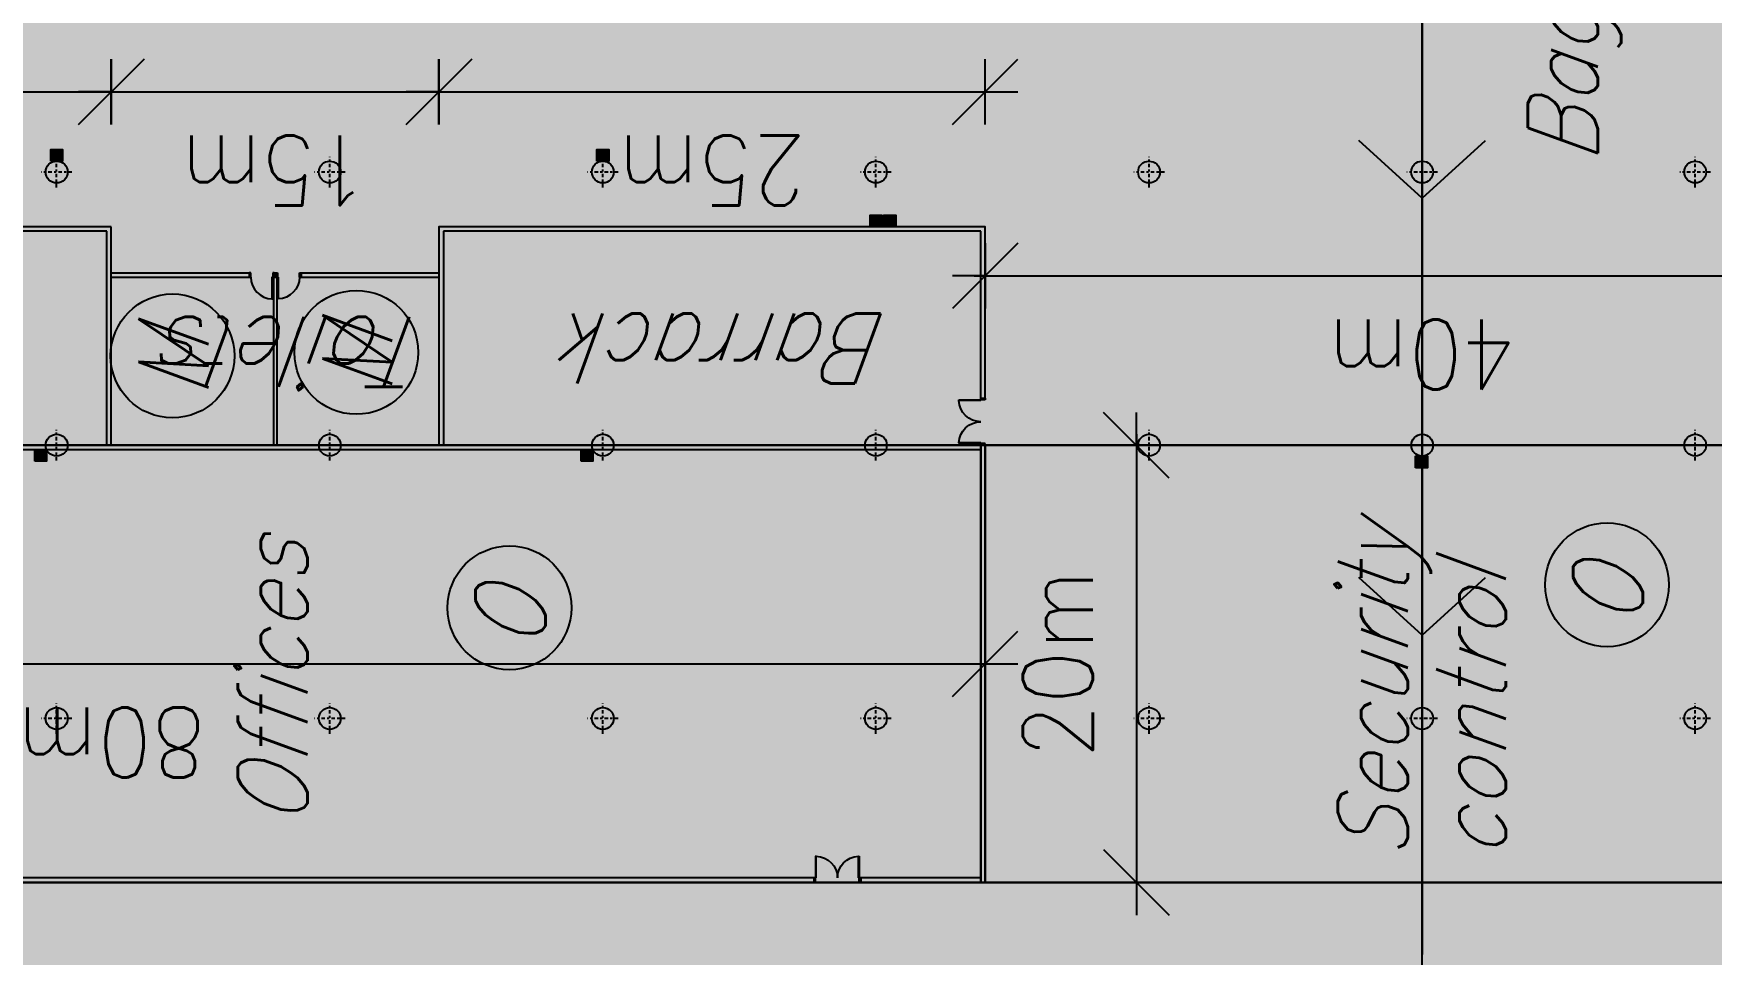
# Model space of a CAD drawing. Header units: millimetres. Extents: x -1 to 12300, y -1929 to 2470.
# Drawn here: x 6172.8 to 6249.6, y -1260 to -1217.9 of the extents above; entities that cross this region are included whole.
import ezdxf

# ---------------------------------------------------------------- set-up
doc = ezdxf.new("R2010")
doc.units = ezdxf.units.MM
doc.linetypes.add('DASHDOTBERNUZ', pattern=[0.8, 0.4, -0.2, 0, -0.2])
doc.linetypes.add('HIDDENBERNUZ', pattern=[0.3, 0.2, -0.1])
doc.layers.get('0').update_dxf_attribs({"color": 250})
for name, color, linetype in [('01A', 250, 'HIDDENBERNUZ'), ('01C', 250, 'Continuous'), ('01cotes', 200, 'Continuous'), ('01TXT', 250, 'Continuous'), ('01TXTINCENDIext', 7, 'Continuous'), ('01TXTINCENDIman', 7, 'Continuous'), ('01TXTmaterial', 31, 'Continuous'), ('05CPIL', 250, 'Continuous'), ('espais terminal', 9, 'Continuous'), ('fluxes', 9, 'Continuous')]:
    doc.layers.add(name, color=color, linetype=linetype)
doc.layers.add('_AUXILIAR', color=135, linetype='Continuous', plot=False)
doc.layers.add('TR-AUX-OFICINES', color=9, linetype='Continuous', plot=False)
doc.styles.add('_FERROS', font='romans.shx', dxfattribs={"width": 0.9})
doc.styles.add('_PEGATINES', font='romans.shx', dxfattribs={"width": 0.9, "oblique": 20})
doc.dimstyles.new('_100PS1500', dxfattribs={"dimtxt": 3.2, "dimasz": 3, "dimexe": 0.18, "dimexo": 0.0625, "dimgap": 2, "dimtad": 1, "dimrnd": 0.01, "dimzin": 12, "dimdsep": 46, "dimtxsty": '_FERROS', "dimblk": 'OBLIQUE', "dimcen": 0.09, "dimdle": 0.5, "dimse1": 1, "dimse2": 1, "dimclrt": 7, "dimadec": 0, "dimazin": 0, "dimtfac": 1, "dimtix": 1, "dimtmove": 2, "dimatfit": 3, "dimldrblk": 'OBLIQUE', "dimfxl": 1, "dimtvp": 0.882353, "dimtolj": 1, "dimtzin": 0, "dimarcsym": 0})

# ---------------------------------------------------------------- blocks, each defined once
blk = doc.blocks.new('Porta')
at = {"layer": '01C'}
for p, q in [((0, 1.075), (0, 1)), ((0.2, 1.075), (0, 1.075)), ((0, 1), (0.2, 1)), ((0.2, 1), (0.2, 1.075)), ((0, 0.033), (-1, 0.033)), ((-1, 0.033), (-1, 0)), ((-1, 0), (0, 0)), ((0, 0), (0, 0.033)), ((0, 0), (0, -0.075)), ((0.2, 0), (0, 0)), ((0.2, -0.075), (0.2, 0)), ((0, -0.075), (0.2, -0.075))]:
    blk.add_line(p, q, dxfattribs=at)
blk.add_arc((0, -0.001), 1.001, 90.02186, 178.08082, dxfattribs=at)
blk = doc.blocks.new('portadoble')
at = {"layer": '01C'}
for p, q in [((0, -0.2), (0, 0)), ((0, 0), (0.075, 0)), ((0.075, 0), (0.075, -0.2)), ((2.075, 0), (2.075, -0.2)), ((2.15, 0), (2.075, 0)), ((2.15, -0.2), (2.15, 0)), ((0.075, -0.2), (0, -0.2)), ((0.075, -1.2), (0.075, -0.2)), ((0.075, -0.2), (0.108, -0.2)), ((0.108, -0.2), (0.108, -1.2)), ((2.042, -0.2), (2.042, -1.2)), ((2.075, -0.2), (2.042, -0.2)), ((2.075, -1.2), (2.075, -0.2)), ((2.075, -0.2), (2.15, -0.2)), ((0.108, -1.2), (0.075, -1.2)), ((2.042, -1.2), (2.075, -1.2))]:
    blk.add_line(p, q, dxfattribs=at)
for centre, start, end in [((0.074, -0.2), 271.91919, 359.97816), ((2.076, -0.2), 180.02186, 268.08082)]:
    blk.add_arc(centre, 1.001, start, end, dxfattribs=at)
blk = doc.blocks.new('_PIL0')
at = {"color": 3, "linetype": 'DASHDOTBERNUZ', "ltscale": 0.4}
for p, q in [((0.7, 0), (-0.7, 0)), ((0, -0.7), (0, 0.7))]:
    blk.add_line(p, q, dxfattribs=at)
blk.add_circle((0, 0), 0.5)
blk = doc.blocks.new('_Oblique')
for p, q in [((0, -0.5), (0, 0.5)), ((0, 0), (0.5, 0))]:
    blk.add_line(p, q)
at = {"layer": '01C', "color": 7, "linetype": 'ByBlock', "lineweight": -2}
blk.add_line((-0.5, -0.5), (0.5, 0.5), dxfattribs=at)
blk = doc.blocks.new('*D212')
at = {"layer": '01cotes', "color": 0, "lineweight": -2, "transparency": 16777216}
blk.add_line((6223.312, -1236.231), (6223.312, -1257.231), dxfattribs=at)
at = {"layer": 'DEFPOINTS', "color": 0, "transparency": 16777216}
for p in [(6223.312, -1236.731), (6223.312, -1256.731), (6223.312, -1256.731)]:
    blk.add_point(p, dxfattribs=at)
at = {"layer": '01cotes', "color": 0, "lineweight": -2, "transparency": 16777216, "xscale": 3, "yscale": 3, "zscale": 3}
for p, rotation in [((6223.312, -1236.731), 90), ((6223.312, -1256.731), 270)]:
    blk.add_blockref('_Oblique', p, dxfattribs=dict(at, rotation=rotation))
at = {"layer": '01cotes', "color": 7, "transparency": 16777216, "insert": (6219.712, -1246.731), "char_height": 3.2, "attachment_point": 5, "rotation": 90, "style": '_FERROS'}
blk.add_mtext('\\A1;20m', dxfattribs=at)
blk = doc.blocks.new('*D215')
at = {"layer": '01cotes', "color": 0, "lineweight": -2, "transparency": 16777216}
blk.add_line((6215.89, -1228.982), (6256.89, -1228.982), dxfattribs=at)
at = {"layer": 'DEFPOINTS', "color": 0, "transparency": 16777216}
for p in [(6216.39, -1228.982), (6256.39, -1228.982), (6256.39, -1228.982)]:
    blk.add_point(p, dxfattribs=at)
at = {"layer": '01cotes', "color": 0, "lineweight": -2, "transparency": 16777216, "xscale": 3, "yscale": 3, "zscale": 3, "rotation": 180}
blk.add_blockref('_Oblique', (6216.39, -1228.982), dxfattribs=at)
at = {"layer": '01cotes', "color": 0, "lineweight": -2, "transparency": 16777216, "xscale": 3, "yscale": 3, "zscale": 3}
blk.add_blockref('_Oblique', (6256.39, -1228.982), dxfattribs=at)
at = {"layer": '01cotes', "color": 7, "transparency": 16777216, "insert": (6236.39, -1232.582), "char_height": 3.2, "attachment_point": 5, "rotation": 180, "style": '_FERROS'}
blk.add_mtext('\\A1;40m', dxfattribs=at)
blk = doc.blocks.new('*D216')
at = {"layer": '01cotes', "color": 0, "lineweight": -2, "transparency": 16777216}
blk.add_line((6190.89, -1220.559), (6216.89, -1220.559), dxfattribs=at)
at = {"layer": 'DEFPOINTS', "color": 0, "transparency": 16777216}
for p in [(6191.39, -1220.559), (6216.39, -1220.559), (6216.39, -1220.559)]:
    blk.add_point(p, dxfattribs=at)
at = {"layer": '01cotes', "color": 0, "lineweight": -2, "transparency": 16777216, "xscale": 3, "yscale": 3, "zscale": 3, "rotation": 180}
blk.add_blockref('_Oblique', (6191.39, -1220.559), dxfattribs=at)
at = {"layer": '01cotes', "color": 0, "lineweight": -2, "transparency": 16777216, "xscale": 3, "yscale": 3, "zscale": 3}
blk.add_blockref('_Oblique', (6216.39, -1220.559), dxfattribs=at)
at = {"layer": '01cotes', "color": 7, "transparency": 16777216, "insert": (6203.89, -1224.159), "char_height": 3.2, "attachment_point": 5, "rotation": 180, "style": '_FERROS'}
blk.add_mtext('\\A1;25m', dxfattribs=at)
blk = doc.blocks.new('*D217')
at = {"layer": '01cotes', "color": 0, "lineweight": -2, "transparency": 16777216}
blk.add_line((6175.89, -1220.559), (6191.89, -1220.559), dxfattribs=at)
at = {"layer": 'DEFPOINTS', "color": 0, "transparency": 16777216}
for p in [(6176.39, -1220.559), (6191.39, -1220.559), (6191.39, -1220.559)]:
    blk.add_point(p, dxfattribs=at)
at = {"layer": '01cotes', "color": 0, "lineweight": -2, "transparency": 16777216, "xscale": 3, "yscale": 3, "zscale": 3, "rotation": 180}
blk.add_blockref('_Oblique', (6176.39, -1220.559), dxfattribs=at)
at = {"layer": '01cotes', "color": 0, "lineweight": -2, "transparency": 16777216, "xscale": 3, "yscale": 3, "zscale": 3}
blk.add_blockref('_Oblique', (6191.39, -1220.559), dxfattribs=at)
at = {"layer": '01cotes', "color": 7, "transparency": 16777216, "insert": (6183.89, -1224.159), "char_height": 3.2, "attachment_point": 5, "rotation": 180, "style": '_FERROS'}
blk.add_mtext('\\A1;15m', dxfattribs=at)
blk = doc.blocks.new('*D218')
at = {"layer": '01cotes', "color": 0, "lineweight": -2, "transparency": 16777216}
blk.add_line((6135.89, -1220.559), (6176.89, -1220.559), dxfattribs=at)
at = {"layer": 'DEFPOINTS', "color": 0, "transparency": 16777216}
for p in [(6136.39, -1220.559), (6176.39, -1220.559), (6176.39, -1220.559)]:
    blk.add_point(p, dxfattribs=at)
at = {"layer": '01cotes', "color": 0, "lineweight": -2, "transparency": 16777216, "xscale": 3, "yscale": 3, "zscale": 3, "rotation": 180}
blk.add_blockref('_Oblique', (6136.39, -1220.559), dxfattribs=at)
at = {"layer": '01cotes', "color": 0, "lineweight": -2, "transparency": 16777216, "xscale": 3, "yscale": 3, "zscale": 3}
blk.add_blockref('_Oblique', (6176.39, -1220.559), dxfattribs=at)
at = {"layer": '01cotes', "color": 7, "transparency": 16777216, "insert": (6156.39, -1224.159), "char_height": 3.2, "attachment_point": 5, "rotation": 180, "style": '_FERROS'}
blk.add_mtext('\\A1;40m', dxfattribs=at)
blk = doc.blocks.new('*D219')
at = {"layer": '01cotes', "color": 0, "lineweight": -2, "transparency": 16777216}
blk.add_line((6135.89, -1246.731), (6216.89, -1246.731), dxfattribs=at)
at = {"layer": 'DEFPOINTS', "color": 0, "transparency": 16777216}
for p in [(6136.39, -1246.731), (6216.39, -1246.731), (6216.39, -1246.731)]:
    blk.add_point(p, dxfattribs=at)
at = {"layer": '01cotes', "color": 0, "lineweight": -2, "transparency": 16777216, "xscale": 3, "yscale": 3, "zscale": 3, "rotation": 180}
blk.add_blockref('_Oblique', (6136.39, -1246.731), dxfattribs=at)
at = {"layer": '01cotes', "color": 0, "lineweight": -2, "transparency": 16777216, "xscale": 3, "yscale": 3, "zscale": 3}
blk.add_blockref('_Oblique', (6216.39, -1246.731), dxfattribs=at)
at = {"layer": '01cotes', "color": 7, "transparency": 16777216, "insert": (6176.39, -1250.331), "char_height": 3.2, "attachment_point": 5, "rotation": 180, "style": '_FERROS'}
blk.add_mtext('\\A1;80m', dxfattribs=at)
blk = doc.blocks.new('A$C39DC0D00')
at = {"layer": '01TXTINCENDIext'}
h = blk.add_hatch(color=7, dxfattribs=at)
h.dxf.hatch_style = 1
h.paths.add_polyline_path([(0.527, 0.537), (0, 0.537), (0, 0), (0.527, 0)])
h.paths.add_polyline_path([(0.51, 0.505), (0.51, 0.031, -0.414214), (0.496, 0.017), (0.031, 0.017, -0.414214), (0.017, 0.031), (0.017, 0.505, -0.414214), (0.031, 0.52), (0.496, 0.52, -0.414214)], flags=16)
h.paths.add_polyline_path([(0.355, 0.446), (0.339, 0.444), (0.335, 0.447), (0.331, 0.45), (0.324, 0.449), (0.316, 0.446), (0.311, 0.449), (0.31, 0.452), (0.292, 0.454), (0.275, 0.453), (0.271, 0.452), (0.271, 0.447), (0.268, 0.446), (0.268, 0.442), (0.275, 0.439), (0.277, 0.428), (0.284, 0.418, -0.120407), (0.329, 0.397, -0.22624), (0.334, 0.387), (0.334, 0.051, -0.414214), (0.32, 0.037), (0.207, 0.037, -0.414214), (0.192, 0.051), (0.192, 0.079), (0.169, 0.079), (0.166, 0.082), (0.166, 0.1), (0.172, 0.103), (0.172, 0.112), (0.17, 0.115), (0.17, 0.136), (0.172, 0.137), (0.172, 0.143), (0.167, 0.169), (0.16, 0.187), (0.141, 0.237), (0.128, 0.271), (0.121, 0.29), (0.116, 0.312), (0.112, 0.331), (0.112, 0.352), (0.115, 0.376), (0.118, 0.387), (0.126, 0.402), (0.137, 0.417), (0.148, 0.426), (0.163, 0.435), (0.178, 0.443), (0.197, 0.45), (0.218, 0.456), (0.236, 0.457), (0.248, 0.457), (0.248, 0.464), (0.277, 0.482), (0.308, 0.493), (0.331, 0.499), (0.333, 0.493), (0.324, 0.491), (0.286, 0.472), (0.283, 0.465), (0.293, 0.465), (0.311, 0.463), (0.328, 0.46), (0.348, 0.454), (0.353, 0.449)], flags=0)
h.paths.add_polyline_path([(0.252, 0.444), (0.252, 0.442), (0.249, 0.442), (0.246, 0.439), (0.246, 0.428), (0.238, 0.418, 0.110621), (0.197, 0.397, 0.22624), (0.192, 0.387), (0.192, 0.099), (0.188, 0.099), (0.185, 0.105), (0.185, 0.113), (0.187, 0.115), (0.187, 0.136), (0.185, 0.137), (0.184, 0.153), (0.181, 0.172), (0.172, 0.196), (0.16, 0.226), (0.144, 0.266), (0.131, 0.302), (0.125, 0.328), (0.125, 0.353), (0.127, 0.37), (0.133, 0.388), (0.144, 0.406), (0.162, 0.421), (0.182, 0.432), (0.205, 0.441), (0.219, 0.444)], flags=0)
h = blk.add_hatch(color=10, dxfattribs=at)
h.paths.add_polyline_path([(0.51, 0.505, 0.414214), (0.496, 0.52), (0.031, 0.52, 0.414214), (0.017, 0.505), (0.017, 0.031, 0.414214), (0.031, 0.017), (0.496, 0.017, 0.414214), (0.51, 0.031)])
h.paths.add_polyline_path([(0.116, 0.312), (0.112, 0.331), (0.112, 0.352), (0.115, 0.376), (0.118, 0.387), (0.126, 0.402), (0.137, 0.417), (0.148, 0.426), (0.163, 0.435), (0.178, 0.443), (0.197, 0.45), (0.218, 0.456), (0.236, 0.457), (0.248, 0.457), (0.248, 0.464), (0.277, 0.482), (0.308, 0.493), (0.331, 0.499), (0.333, 0.493), (0.324, 0.491), (0.286, 0.472), (0.283, 0.465), (0.293, 0.465), (0.311, 0.463), (0.328, 0.46), (0.348, 0.454), (0.353, 0.449), (0.355, 0.446), (0.339, 0.444), (0.335, 0.447), (0.331, 0.45), (0.324, 0.449), (0.316, 0.446), (0.311, 0.449), (0.31, 0.452), (0.292, 0.454), (0.275, 0.453), (0.271, 0.452), (0.271, 0.447), (0.268, 0.446), (0.268, 0.442), (0.275, 0.439), (0.277, 0.428), (0.284, 0.418, -0.120407), (0.329, 0.397, -0.22624), (0.334, 0.387), (0.334, 0.051, -0.414214), (0.32, 0.037), (0.207, 0.037, -0.414214), (0.192, 0.051), (0.192, 0.079), (0.169, 0.079), (0.166, 0.082), (0.166, 0.1), (0.172, 0.103), (0.172, 0.112), (0.17, 0.115), (0.17, 0.136), (0.172, 0.137), (0.172, 0.143), (0.167, 0.169), (0.16, 0.187), (0.141, 0.237), (0.128, 0.271), (0.121, 0.29)], flags=16)
h.paths.add_polyline_path([(0.125, 0.328), (0.125, 0.353), (0.127, 0.37), (0.133, 0.388), (0.144, 0.406), (0.162, 0.421), (0.182, 0.432), (0.205, 0.441), (0.219, 0.444), (0.252, 0.444), (0.252, 0.442), (0.249, 0.442), (0.246, 0.439), (0.246, 0.428), (0.238, 0.418, 0.110621), (0.197, 0.397, 0.22624), (0.192, 0.387), (0.192, 0.099), (0.188, 0.099), (0.185, 0.105), (0.185, 0.113), (0.187, 0.115), (0.187, 0.136), (0.185, 0.137), (0.184, 0.153), (0.181, 0.172), (0.172, 0.196), (0.16, 0.226), (0.144, 0.266), (0.131, 0.302)], flags=0)
h.paths.add_polyline_path([(0.192, 0.387, -0.22624), (0.197, 0.397, -0.110621), (0.238, 0.418), (0.246, 0.428), (0.246, 0.439), (0.249, 0.442), (0.252, 0.442), (0.252, 0.444), (0.219, 0.444), (0.205, 0.441), (0.182, 0.432), (0.162, 0.421), (0.144, 0.406), (0.133, 0.388), (0.127, 0.37), (0.125, 0.353), (0.125, 0.328), (0.131, 0.302), (0.144, 0.266), (0.16, 0.226), (0.172, 0.196), (0.181, 0.172), (0.184, 0.153), (0.185, 0.137), (0.187, 0.136), (0.187, 0.115), (0.185, 0.113), (0.185, 0.105), (0.188, 0.099), (0.192, 0.099)], flags=0)
h = blk.add_hatch(color=255, dxfattribs=at)
h.paths.add_polyline_path([(0.334, 0.387, 0.22624), (0.329, 0.397, 0.120407), (0.284, 0.418), (0.277, 0.428), (0.275, 0.439), (0.268, 0.442), (0.268, 0.446), (0.271, 0.447), (0.271, 0.452), (0.275, 0.453), (0.292, 0.454), (0.31, 0.452), (0.311, 0.449), (0.316, 0.446), (0.324, 0.449), (0.331, 0.45), (0.335, 0.447), (0.339, 0.444), (0.355, 0.446), (0.353, 0.449), (0.348, 0.454), (0.328, 0.46), (0.311, 0.463), (0.293, 0.465), (0.283, 0.465), (0.286, 0.472), (0.324, 0.491), (0.333, 0.493), (0.331, 0.499), (0.308, 0.493), (0.277, 0.482), (0.248, 0.464), (0.248, 0.457), (0.236, 0.457), (0.218, 0.456), (0.197, 0.45), (0.178, 0.443), (0.163, 0.435), (0.148, 0.426), (0.137, 0.417), (0.126, 0.402), (0.118, 0.387), (0.115, 0.376), (0.112, 0.352), (0.112, 0.331), (0.116, 0.312), (0.121, 0.29), (0.128, 0.271), (0.141, 0.237), (0.16, 0.187), (0.167, 0.169), (0.172, 0.143), (0.172, 0.137), (0.17, 0.136), (0.17, 0.115), (0.172, 0.112), (0.172, 0.103), (0.166, 0.1), (0.166, 0.082), (0.169, 0.079), (0.192, 0.079), (0.192, 0.051, 0.414214), (0.207, 0.037), (0.32, 0.037, 0.414214), (0.334, 0.051)])
h.paths.add_polyline_path([(0.192, 0.099), (0.188, 0.099), (0.185, 0.105), (0.185, 0.113), (0.187, 0.115), (0.187, 0.136), (0.185, 0.137), (0.184, 0.153), (0.181, 0.172), (0.172, 0.196), (0.16, 0.226), (0.144, 0.266), (0.131, 0.302), (0.125, 0.328), (0.125, 0.353), (0.127, 0.37), (0.133, 0.388), (0.144, 0.406), (0.162, 0.421), (0.182, 0.432), (0.205, 0.441), (0.219, 0.444), (0.252, 0.444), (0.252, 0.442), (0.249, 0.442), (0.246, 0.439), (0.246, 0.428), (0.238, 0.418, 0.110621), (0.197, 0.397, 0.22624), (0.192, 0.387)], flags=16)
blk.add_hatch(color=10, dxfattribs=at).paths.add_polyline_path([(0.192, 0.387, -0.22624), (0.197, 0.397, -0.110621), (0.238, 0.418), (0.246, 0.428), (0.246, 0.439), (0.249, 0.442), (0.252, 0.442), (0.252, 0.444), (0.219, 0.444), (0.205, 0.441), (0.182, 0.432), (0.162, 0.421), (0.144, 0.406), (0.133, 0.388), (0.127, 0.37), (0.125, 0.353), (0.125, 0.328), (0.131, 0.302), (0.144, 0.266), (0.16, 0.226), (0.172, 0.196), (0.181, 0.172), (0.184, 0.153), (0.185, 0.137), (0.187, 0.136), (0.187, 0.115), (0.185, 0.113), (0.185, 0.105), (0.188, 0.099), (0.192, 0.099)])
at = {"layer": '01TXTINCENDIext', "color": 255}
for p, q in [((0.017, 0.031), (0.017, 0.505)), ((0.031, 0.52), (0.496, 0.52)), ((0.496, 0.017), (0.031, 0.017)), ((0.51, 0.505), (0.51, 0.031))]:
    blk.add_line(p, q, dxfattribs=at)
at = {"layer": '01TXTINCENDIext', "color": 7}
blk.add_lwpolyline([(0, 0.537), (0.527, 0.537), (0.527, 0), (0, 0)], close=True, dxfattribs=at)
at = {"layer": '01TXTINCENDIext', "color": 255}
for points in [[(0.284, 0.418), (0.277, 0.428), (0.275, 0.439), (0.268, 0.442), (0.268, 0.446), (0.271, 0.447), (0.271, 0.452), (0.275, 0.453), (0.292, 0.454), (0.31, 0.452), (0.311, 0.449), (0.316, 0.446), (0.324, 0.449), (0.331, 0.45), (0.335, 0.447), (0.339, 0.444), (0.355, 0.446), (0.353, 0.449), (0.348, 0.454), (0.328, 0.46), (0.311, 0.463), (0.293, 0.465), (0.283, 0.465), (0.286, 0.472), (0.324, 0.491), (0.333, 0.493), (0.331, 0.499), (0.308, 0.493), (0.277, 0.482), (0.248, 0.464), (0.248, 0.457), (0.236, 0.457), (0.218, 0.456), (0.197, 0.45), (0.178, 0.443), (0.163, 0.435), (0.148, 0.426), (0.137, 0.417), (0.126, 0.402), (0.118, 0.387), (0.115, 0.376), (0.112, 0.352), (0.112, 0.331), (0.116, 0.312), (0.121, 0.29), (0.128, 0.271), (0.141, 0.237), (0.16, 0.187), (0.167, 0.169), (0.172, 0.143), (0.172, 0.137), (0.17, 0.136), (0.17, 0.115), (0.172, 0.112), (0.172, 0.103), (0.166, 0.1), (0.166, 0.082), (0.169, 0.079), (0.192, 0.079)], [(0.192, 0.099), (0.188, 0.099), (0.185, 0.105), (0.185, 0.113), (0.187, 0.115), (0.187, 0.136), (0.185, 0.137), (0.184, 0.153), (0.181, 0.172), (0.172, 0.196), (0.16, 0.226), (0.144, 0.266), (0.131, 0.302), (0.125, 0.328), (0.125, 0.353), (0.127, 0.37), (0.133, 0.388), (0.144, 0.406), (0.162, 0.421), (0.182, 0.432), (0.205, 0.441), (0.219, 0.444), (0.252, 0.444), (0.252, 0.442), (0.249, 0.442), (0.246, 0.439), (0.246, 0.428), (0.238, 0.418)], [(0.192, 0.387), (0.192, 0.099)]]:
    blk.add_lwpolyline(points, dxfattribs=at)
blk.add_lwpolyline([(0.192, 0.079), (0.192, 0.051, 0.414214), (0.207, 0.037), (0.32, 0.037, 0.414214), (0.334, 0.051), (0.334, 0.387)], format="xyb", dxfattribs=at)
for centre, radius, start, end in [((0.031, 0.505), 0.0144, 90, 180), ((0.031, 0.031), 0.0144, 180, 270), ((0.205, 0.387), 0.0128, 129.00802, 180), ((0.263, 0.315), 0.105, 103.75823, 129.00802), ((0.263, 0.315), 0.105, 50.99198, 78.4551), ((0.321, 0.387), 0.0128, 0, 50.99198), ((0.496, 0.505), 0.0144, 0, 90), ((0.496, 0.031), 0.0144, 270, 0)]:
    blk.add_arc(centre, radius, start, end, dxfattribs=at)
blk = doc.blocks.new('MANGERA')
at = {"layer": '01TXTINCENDIext'}
h = blk.add_hatch(color=7, dxfattribs=at)
h.dxf.hatch_style = 1
h.paths.add_polyline_path([(0.527, 0.537), (0, 0.537), (0, 0), (0.527, 0)])
h.paths.add_polyline_path([(0.031, 0.52), (0.496, 0.52, -0.414214), (0.51, 0.505), (0.51, 0.031, -0.414214), (0.496, 0.017), (0.031, 0.017, -0.414214), (0.017, 0.031), (0.017, 0.505, -0.414214)], flags=16)
h.paths.add_polyline_path([(0.101, 0.49), (0.105, 0.49), (0.105, 0.204), (0.101, 0.204)], flags=0)
h.paths.add_polyline_path([(0.147, 0.477), (0.147, 0.179, -1), (0.119, 0.179), (0.119, 0.477, -1)], flags=0)
h.paths.add_polyline_path([(0.186, 0.477), (0.186, 0.203, -1), (0.158, 0.203), (0.158, 0.477, -1)], flags=0)
h.paths.add_polyline_path([(0.224, 0.477), (0.224, 0.203, -1), (0.196, 0.203), (0.196, 0.477, -1)], flags=0)
h.paths.add_polyline_path([(0.262, 0.477), (0.262, 0.203, -1), (0.234, 0.203), (0.234, 0.477, -1)], flags=0)
h.paths.add_polyline_path([(0.3, 0.477), (0.3, 0.203, -1), (0.272, 0.203), (0.272, 0.477, -1)], flags=0)
h.paths.add_polyline_path([(0.311, 0.49), (0.315, 0.49), (0.315, 0.352), (0.367, 0.352, -25.210419), (0.367, 0.345), (0.315, 0.345), (0.315, 0.204), (0.311, 0.204)], flags=0)
h.paths.add_polyline_path([(0.114, 0.157), (0.152, 0.157), (0.152, 0.148), (0.114, 0.148)], flags=0)
h.paths.add_polyline_path([(0.403, 0.381), (0.403, 0.352), (0.373, 0.352, -0.36031)], flags=0)
h.paths.add_polyline_path([(0.118, 0.147), (0.148, 0.147), (0.148, 0.118), (0.118, 0.118)], flags=0)
h.paths.add_polyline_path([(0.373, 0.345), (0.403, 0.345), (0.403, 0.316, -0.36031)], flags=0)
h.paths.add_polyline_path([(0.409, 0.381, -0.36031), (0.438, 0.352), (0.409, 0.352)], flags=0)
h.paths.add_polyline_path([(0.113, 0.115), (0.153, 0.115), (0.153, 0.106), (0.113, 0.106)], flags=0)
h.paths.add_polyline_path([(0.409, 0.345), (0.438, 0.345, -0.36031), (0.409, 0.316)], flags=0)
h.paths.add_polyline_path([(0.118, 0.101), (0.148, 0.101), (0.143, 0.066), (0.125, 0.066)], flags=0)
h.paths.add_polyline_path([(0.127, 0.063), (0.139, 0.063), (0.139, 0.053), (0.127, 0.053)], flags=0)
h = blk.add_hatch(color=10, dxfattribs=at)
h.paths.add_polyline_path([(0.031, 0.52, 0.414214), (0.017, 0.505), (0.017, 0.031, 0.414214), (0.031, 0.017), (0.496, 0.017, 0.414214), (0.51, 0.031), (0.51, 0.505, 0.414214), (0.496, 0.52)])
h.paths.add_polyline_path([(0.367, 0.345), (0.315, 0.345), (0.315, 0.204), (0.311, 0.204), (0.311, 0.49), (0.315, 0.49), (0.315, 0.352), (0.367, 0.352, -25.210419)], flags=16)
h.paths.add_polyline_path([(0.409, 0.381, -0.36031), (0.438, 0.352), (0.409, 0.352)], flags=0)
h.paths.add_polyline_path([(0.403, 0.381), (0.403, 0.352), (0.373, 0.352, -0.36031)], flags=0)
h.paths.add_polyline_path([(0.438, 0.345, -0.36031), (0.409, 0.316), (0.409, 0.345)], flags=0)
h.paths.add_polyline_path([(0.403, 0.345), (0.403, 0.316, -0.36031), (0.373, 0.345)], flags=0)
h.paths.add_polyline_path([(0.3, 0.203, -1), (0.272, 0.203), (0.272, 0.477, -1), (0.3, 0.477)], flags=16)
h.paths.add_polyline_path([(0.262, 0.203, -1), (0.234, 0.203), (0.234, 0.477, -1), (0.262, 0.477)], flags=16)
h.paths.add_polyline_path([(0.224, 0.203, -1), (0.196, 0.203), (0.196, 0.477, -1), (0.224, 0.477)], flags=16)
h.paths.add_polyline_path([(0.186, 0.203, -1), (0.158, 0.203), (0.158, 0.477, -1), (0.186, 0.477)], flags=16)
h.paths.add_polyline_path([(0.147, 0.179, -1), (0.119, 0.179), (0.119, 0.477, -1), (0.147, 0.477)], flags=16)
h.paths.add_polyline_path([(0.105, 0.204), (0.101, 0.204), (0.101, 0.49), (0.105, 0.49)], flags=16)
h.paths.add_polyline_path([(0.152, 0.157), (0.152, 0.148), (0.114, 0.148), (0.114, 0.157)], flags=16)
h.paths.add_polyline_path([(0.148, 0.147), (0.148, 0.118), (0.118, 0.118), (0.118, 0.147)], flags=16)
h.paths.add_polyline_path([(0.153, 0.115), (0.153, 0.106), (0.113, 0.106), (0.113, 0.115)], flags=16)
h.paths.add_polyline_path([(0.148, 0.101), (0.143, 0.066), (0.125, 0.066), (0.118, 0.101)], flags=16)
h.paths.add_polyline_path([(0.139, 0.063), (0.139, 0.053), (0.127, 0.053), (0.127, 0.063)], flags=16)
h = blk.add_hatch(color=7, dxfattribs=at)
h.dxf.hatch_style = 1
h.paths.add_polyline_path([(0.147, 0.477, 1), (0.119, 0.477), (0.119, 0.179, 1), (0.147, 0.179)])
h.paths.add_polyline_path([(0.186, 0.477, 1), (0.158, 0.477), (0.158, 0.203, 1), (0.186, 0.203)])
h.paths.add_polyline_path([(0.224, 0.477, 1), (0.196, 0.477), (0.196, 0.203, 1), (0.224, 0.203)])
h.paths.add_polyline_path([(0.262, 0.477, 1), (0.234, 0.477), (0.234, 0.203, 1), (0.262, 0.203)])
h.paths.add_polyline_path([(0.3, 0.477, 1), (0.272, 0.477), (0.272, 0.203, 1), (0.3, 0.203)])
h.paths.add_polyline_path([(0.105, 0.49), (0.101, 0.49), (0.101, 0.204), (0.105, 0.204)])
h.paths.add_polyline_path([(0.315, 0.49), (0.311, 0.49), (0.311, 0.204), (0.315, 0.204)])
h.paths.add_polyline_path([(0.367, 0.352), (0.315, 0.352), (0.315, 0.345), (0.367, 0.345, 25.210419)])
h.paths.add_polyline_path([(0.373, 0.345), (0.403, 0.345), (0.403, 0.316, -0.36031)], flags=16)
h.paths.add_polyline_path([(0.373, 0.352, -0.36031), (0.403, 0.381), (0.403, 0.352)], flags=16)
h.paths.add_polyline_path([(0.409, 0.345), (0.438, 0.345, -0.36031), (0.409, 0.316)], flags=16)
h.paths.add_polyline_path([(0.409, 0.352), (0.409, 0.381, -0.36031), (0.438, 0.352)], flags=16)
h.paths.add_polyline_path([(0.152, 0.157), (0.114, 0.157), (0.114, 0.148), (0.152, 0.148)])
h.paths.add_polyline_path([(0.148, 0.147), (0.118, 0.147), (0.118, 0.118), (0.148, 0.118)])
h.paths.add_polyline_path([(0.153, 0.115), (0.113, 0.115), (0.113, 0.106), (0.153, 0.106)])
h.paths.add_polyline_path([(0.148, 0.101), (0.118, 0.101), (0.125, 0.066), (0.143, 0.066)])
h.paths.add_polyline_path([(0.139, 0.063), (0.127, 0.063), (0.127, 0.053), (0.139, 0.053)])
at = {"layer": '01TXTINCENDIext', "color": 255}
for p, q in [((0.017, 0.031), (0.017, 0.505)), ((0.031, 0.52), (0.496, 0.52)), ((0.496, 0.017), (0.031, 0.017)), ((0.367, 0.352), (0.315, 0.352)), ((0.367, 0.345), (0.315, 0.345)), ((0.403, 0.352), (0.373, 0.352)), ((0.403, 0.345), (0.373, 0.345)), ((0.403, 0.381), (0.403, 0.352)), ((0.403, 0.345), (0.403, 0.316)), ((0.409, 0.381), (0.409, 0.352)), ((0.438, 0.352), (0.409, 0.352)), ((0.409, 0.345), (0.409, 0.316)), ((0.438, 0.345), (0.409, 0.345)), ((0.51, 0.505), (0.51, 0.031))]:
    blk.add_line(p, q, dxfattribs=at)
at = {"layer": '01TXTINCENDIext', "color": 7}
blk.add_lwpolyline([(0, 0.537), (0.527, 0.537), (0.527, 0), (0, 0)], close=True, dxfattribs=at)
at = {"layer": '01TXTINCENDIext', "color": 255}
for points in [[(0.101, 0.49), (0.105, 0.49), (0.105, 0.204), (0.101, 0.204)], [(0.113, 0.115), (0.153, 0.115), (0.153, 0.106), (0.113, 0.106)], [(0.114, 0.157), (0.152, 0.157), (0.152, 0.148), (0.114, 0.148)], [(0.118, 0.147), (0.148, 0.147), (0.148, 0.118), (0.118, 0.118)], [(0.118, 0.101), (0.148, 0.101), (0.143, 0.066), (0.125, 0.066)], [(0.127, 0.063), (0.139, 0.063), (0.139, 0.053), (0.127, 0.053)], [(0.311, 0.49), (0.315, 0.49), (0.315, 0.204), (0.311, 0.204)]]:
    blk.add_lwpolyline(points, close=True, dxfattribs=at)
for points in [[(0.119, 0.179), (0.119, 0.477)], [(0.147, 0.477), (0.147, 0.179)], [(0.158, 0.203), (0.158, 0.477)], [(0.186, 0.477), (0.186, 0.203)], [(0.196, 0.203), (0.196, 0.477)], [(0.224, 0.477), (0.224, 0.203)], [(0.234, 0.203), (0.234, 0.477)], [(0.262, 0.477), (0.262, 0.203)], [(0.272, 0.203), (0.272, 0.477)], [(0.3, 0.477), (0.3, 0.203)]]:
    blk.add_lwpolyline(points, dxfattribs=at)
for centre, radius, start, end in [((0.031, 0.505), 0.0144, 90, 180), ((0.031, 0.031), 0.0144, 180, 270), ((0.133, 0.477), 0.0139, 0, 180), ((0.133, 0.179), 0.0139, 180, 0), ((0.172, 0.477), 0.0139, 0, 180), ((0.172, 0.203), 0.0139, 180, 0), ((0.21, 0.477), 0.0139, 0, 180), ((0.21, 0.203), 0.0139, 180, 0), ((0.248, 0.477), 0.0139, 0, 180), ((0.248, 0.203), 0.0139, 180, 0), ((0.286, 0.477), 0.0139, 0, 180), ((0.286, 0.203), 0.0139, 180, 0), ((0.406, 0.348), 0.0384, 184.54302, 175.45698), ((0.406, 0.348), 0.0325, 95.37079, 174.62921), ((0.406, 0.348), 0.0325, 185.37079, 264.62921), ((0.406, 0.348), 0.0325, 5.37079, 84.62921), ((0.406, 0.348), 0.0325, 275.37079, 354.62921), ((0.496, 0.505), 0.0144, 0, 90), ((0.496, 0.031), 0.0144, 270, 0)]:
    blk.add_arc(centre, radius, start, end, dxfattribs=at)
blk = doc.blocks.new('PULSADOR')
at = {"layer": '01TXTINCENDIext'}
h = blk.add_hatch(color=10, dxfattribs=at)
h.paths.add_polyline_path([(0.527, 0.537), (0, 0.537), (0, 0), (0.527, 0)])
h.paths.add_polyline_path([(0.031, 0.52), (0.496, 0.52, -0.414214), (0.51, 0.505), (0.51, 0.031, -0.414214), (0.496, 0.017), (0.031, 0.017, -0.414214), (0.017, 0.031), (0.017, 0.505, -0.414214)], flags=16)
h.paths.add_polyline_path([(0.434, 0.268, -1), (0.094, 0.268, -1)], flags=0)
h.paths.add_polyline_path([(0.339, 0.268, -1), (0.189, 0.268, -1)], flags=0)
h = blk.add_hatch(color=7, dxfattribs=at)
h.dxf.hatch_style = 1
h.paths.add_polyline_path([(0.51, 0.505, 0.414214), (0.496, 0.52), (0.031, 0.52, 0.414214), (0.017, 0.505), (0.017, 0.031, 0.414214), (0.031, 0.017), (0.496, 0.017, 0.414214), (0.51, 0.031)])
h.paths.add_polyline_path([(0.434, 0.268, -1), (0.094, 0.268, -1)], flags=16)
h.paths.add_polyline_path([(0.339, 0.268, -1), (0.189, 0.268, -1)], flags=0)
h = blk.add_hatch(color=7, dxfattribs=at)
h.dxf.hatch_style = 1
h.paths.add_polyline_path([(0.339, 0.268, 1), (0.189, 0.268, 1)])
at = {"layer": '01TXTINCENDIext', "color": 255}
for p, q in [((0.017, 0.031), (0.017, 0.505)), ((0.496, 0.017), (0.031, 0.017)), ((0.51, 0.505), (0.51, 0.031))]:
    blk.add_line(p, q, dxfattribs=at)
at = {"layer": '01TXTINCENDIext', "color": 7}
blk.add_lwpolyline([(0, 0.537), (0.527, 0.537), (0.527, 0), (0, 0)], close=True, dxfattribs=at)
for radius in [0.17, 0.075]:
    blk.add_circle((0.264, 0.268), radius, dxfattribs=at)
at = {"layer": '01TXTINCENDIext', "color": 255}
for centre, start, end in [((0.031, 0.505), 90, 180), ((0.031, 0.031), 180, 270), ((0.496, 0.505), 0, 90), ((0.496, 0.031), 270, 0)]:
    blk.add_arc(centre, 0.0144, start, end, dxfattribs=at)

msp = doc.modelspace()

# ---------------------------------------------------------------- hatches: boundary and pattern name
at = {"layer": 'espais terminal'}
h = msp.add_hatch(color=31, dxfattribs=at)
h.dxf.hatch_style = 1
h.paths.add_polyline_path([(6201.39, -1171.531), (6201.39, -1184.231), (6136.39, -1184.231), (6136.39, -1236.731), (6256.59, -1236.731), (6256.59, -1226.731), (6336.39, -1226.731), (6336.39, -1184.231), (6279.1, -1184.231), (6279.1, -1171.531)])
h = msp.add_hatch(color=9, dxfattribs=at)
h.dxf.hatch_style = 1
h.paths.add_polyline_path([(6136.39, -1236.731), (6136.39, -1256.731), (6216.19, -1256.731), (6216.19, -1236.731)])
h.paths.add_polyline_path([(6256.59, -1236.731), (6256.59, -1256.731), (6336.39, -1256.731), (6336.39, -1236.731)])
h = msp.add_hatch(color=2, dxfattribs=at)
h.dxf.hatch_style = 1
h.paths.add_polyline_path([(6216.19, -1236.731), (6216.19, -1256.731), (6256.59, -1256.731), (6256.59, -1236.731)])
h = msp.add_hatch(color=40, dxfattribs=at)
h.dxf.hatch_style = 1
h.paths.add_polyline_path([(6136.39, -1256.731), (6136.39, -1286.731), (6336.29, -1286.731), (6336.39, -1256.731)])

# ---------------------------------------------------------------- linework, layer by layer
at = {"layer": '01A'}
for p, q in [((6256.39, -1236.731), (6216.39, -1236.731)), ((6216.39, -1256.731), (6256.39, -1256.731))]:
    msp.add_line(p, q, dxfattribs=at)
at = {"layer": '01C'}
for p, q in [((6176.39, -1226.731), (6136.49, -1226.731)), ((6176.19, -1226.931), (6136.49, -1226.931)), ((6176.19, -1236.731), (6176.19, -1226.931)), ((6176.39, -1236.731), (6176.39, -1226.731)), ((6216.19, -1226.931), (6191.59, -1226.931)), ((6191.59, -1226.931), (6191.59, -1236.731)), ((6216.19, -1234.689), (6216.19, -1226.931)), ((6176.39, -1229.036), (6182.778, -1229.036)), ((6183.815, -1228.836), (6183.965, -1228.836)), ((6183.815, -1229.036), (6183.965, -1229.036)), ((6183.815, -1229.036), (6183.815, -1236.731)), ((6183.965, -1229.036), (6183.965, -1236.731)), ((6185.003, -1229.036), (6191.39, -1229.036)), ((6136.39, -1236.731), (6216.39, -1236.731)), ((6136.848, -1236.931), (6216.19, -1236.931)), ((6156.39, -1236.731), (6176.39, -1236.731)), ((6216.19, -1236.731), (6216.19, -1236.623)), ((6216.19, -1236.931), (6216.19, -1256.531)), ((6216.39, -1256.731), (6216.39, -1236.731)), ((6216.39, -1256.731), (6216.39, -1236.731)), ((6216.39, -1236.731), (6216.39, -1256.731)), ((6208.66, -1256.531), (6136.49, -1256.531)), ((6208.628, -1256.731), (6136.49, -1256.731)), ((6208.628, -1256.731), (6141.39, -1256.731)), ((6216.19, -1256.531), (6210.595, -1256.531)), ((6216.39, -1256.731), (6210.628, -1256.731)), ((6216.39, -1256.731), (6210.628, -1256.731))]:
    msp.add_line(p, q, dxfattribs=at)
for points in [[(6216.39, -1234.656), (6216.39, -1226.731), (6191.39, -1226.731), (6191.39, -1236.731), (6216.39, -1236.731), (6216.39, -1236.656)], [(6185.003, -1228.836), (6191.39, -1228.836), (6191.39, -1236.731), (6176.39, -1236.731), (6176.39, -1228.836), (6182.778, -1228.836)], [(6183.815, -1228.836), (6183.965, -1228.836)], [(6183.815, -1229.036), (6183.965, -1229.036)]]:
    msp.add_lwpolyline(points, dxfattribs=at)
at = {"layer": '01TXTmaterial'}
for centre in [(6179.193, -1232.643), (6187.607, -1232.481), (6244.85, -1243.116), (6194.615, -1244.169)]:
    msp.add_circle(centre, 2.834, dxfattribs=at)
at = {"layer": '_AUXILIAR'}
for p in [(6236.39, -1156.362), (6236.39, -1191.362)]:
    msp.add_xline(p, (0, 1), dxfattribs=at)
at = {"layer": 'fluxes', "color": 26}
for p, q in [((6236.39, -1191.551), (6236.39, -1260.03)), ((6236.39, -1225.422), (6233.487, -1222.784)), ((6236.39, -1225.422), (6239.293, -1222.784)), ((6236.39, -1245.422), (6233.487, -1242.784)), ((6236.39, -1245.422), (6239.293, -1242.784))]:
    msp.add_line(p, q, dxfattribs=at)
at = {"layer": 'TR-AUX-OFICINES'}
msp.add_lwpolyline([(6136.39, -1236.731), (6136.39, -1184.231), (6201.39, -1184.231), (6201.39, -1171.531), (6279.1, -1171.531), (6279.1, -1184.231), (6336.39, -1184.231), (6336.39, -1226.731), (6256.59, -1226.731), (6256.59, -1236.731), (6136.39, -1236.731)], dxfattribs=at)
for points in [[(6136.39, -1256.731), (6136.39, -1236.731), (6216.19, -1236.731), (6216.19, -1256.731)], [(6216.19, -1256.731), (6216.19, -1236.731), (6256.59, -1236.731), (6256.59, -1256.731)], [(6136.39, -1286.731), (6136.39, -1256.731), (6336.39, -1256.731), (6336.29, -1286.731)]]:
    msp.add_lwpolyline(points, close=True, dxfattribs=at)

# ---------------------------------------------------------------- block references
at = {"layer": '01C', "rotation": 89.99998887030172}
msp.add_blockref('Porta', (6183.778, -1229.036), dxfattribs=at)
at = {"layer": '01C', "xscale": -1}
for name, p, rotation in [('Porta', (6184.003, -1229.036), 269.9999888699887), ('portadoble', (6216.39, -1236.731), 270), ('portadoble', (6208.553, -1256.731), 180)]:
    msp.add_blockref(name, p, dxfattribs=dict(at, rotation=rotation))
at = {"layer": '01TXTINCENDIext', "rotation": 90}
for p in [(6174.159, -1223.731), (6199.159, -1223.731), (6173.432, -1237.458), (6198.432, -1237.458), (6236.628, -1237.758)]:
    msp.add_blockref('A$C39DC0D00', p, dxfattribs=at)
at = {"layer": '01TXTINCENDIman', "rotation": 90}
for name, p in [('MANGERA', (6211.659, -1226.731)), ('PULSADOR', (6212.295, -1226.731))]:
    msp.add_blockref(name, p, dxfattribs=at)
at = {"layer": '05CPIL'}
for p in [(6173.89, -1224.231), (6186.39, -1224.231), (6198.89, -1224.231), (6211.39, -1224.231), (6223.89, -1224.231), (6236.39, -1224.231), (6248.89, -1224.231), (6173.89, -1236.731), (6186.39, -1236.731), (6198.89, -1236.731), (6211.39, -1236.731), (6223.89, -1236.731), (6236.39, -1236.731), (6248.89, -1236.731), (6173.89, -1249.231), (6186.39, -1249.231), (6198.89, -1249.231), (6211.39, -1249.231), (6223.89, -1249.231), (6236.39, -1249.231), (6248.89, -1249.231)]:
    msp.add_blockref('_PIL0', p, dxfattribs=at)

# ---------------------------------------------------------------- texts
at = {"layer": '01TXT', "style": '_PEGATINES', "oblique": 20, "width": 0.9}
for s, rotation, p in [('Baggage collection', 90, (6244.434, -1223.86)), ('Toilets', 180, (6191.006, -1230.861)), ('Barrack', 180, (6212.087, -1230.702)), ('Security', 90, (6235.727, -1255.675)), ('Offices', 90, (6185.376, -1254.219)), ('control', 90, (6240.225, -1255.675))]:
    msp.add_text(s, height=3.2, rotation=rotation, dxfattribs=at).set_placement(p)
at = {"layer": '01TXTmaterial', "style": '_PEGATINES', "oblique": 20, "width": 0.9}
for s, p in [('M', (6180.838, -1234.58)), ('M', (6189.252, -1234.418)), ('O', (6246.495, -1245.053)), ('O', (6196.26, -1246.106))]:
    msp.add_text(s, height=3.2, rotation=90, dxfattribs=at).set_placement(p)

# ---------------------------------------------------------------- dimensions: what is measured, and where the dimension line sits
at = {"layer": '01cotes'}
for base, p1, p2, picture, middle in [((6176.39, -1220.559), (6136.39, -1220.559), (6176.39, -1220.559), '*D218', (6156.39, -1224.159)), ((6191.39, -1220.559), (6176.39, -1220.559), (6191.39, -1220.559), '*D217', (6183.89, -1224.159)), ((6216.39, -1220.559), (6191.39, -1220.559), (6216.39, -1220.559), '*D216', (6203.89, -1224.159)), ((6256.39, -1228.982), (6216.39, -1228.982), (6256.39, -1228.982), '*D215', (6236.39, -1232.582)), ((6216.39, -1246.731), (6136.39, -1246.731), (6216.39, -1246.731), '*D219', (6176.39, -1250.331))]:
    dim = msp.add_linear_dim(base=base, p1=p1, p2=p2, dimstyle='_100PS1500', override={"dimpost": 'm'}, dxfattribs=at)
    dim.commit()
    dim.dimension.update_dxf_attribs({"geometry": picture, "text_midpoint": middle})
dim = msp.add_linear_dim(base=(6223.312, -1256.731), p1=(6223.312, -1236.731), p2=(6223.312, -1256.731), angle=270, dimstyle='_100PS1500', override={"dimpost": 'm'}, dxfattribs=at)
dim.commit()
dim.dimension.update_dxf_attribs({"geometry": '*D212', "text_midpoint": (6219.712, -1246.731)})

doc.saveas('drawing.dxf')
